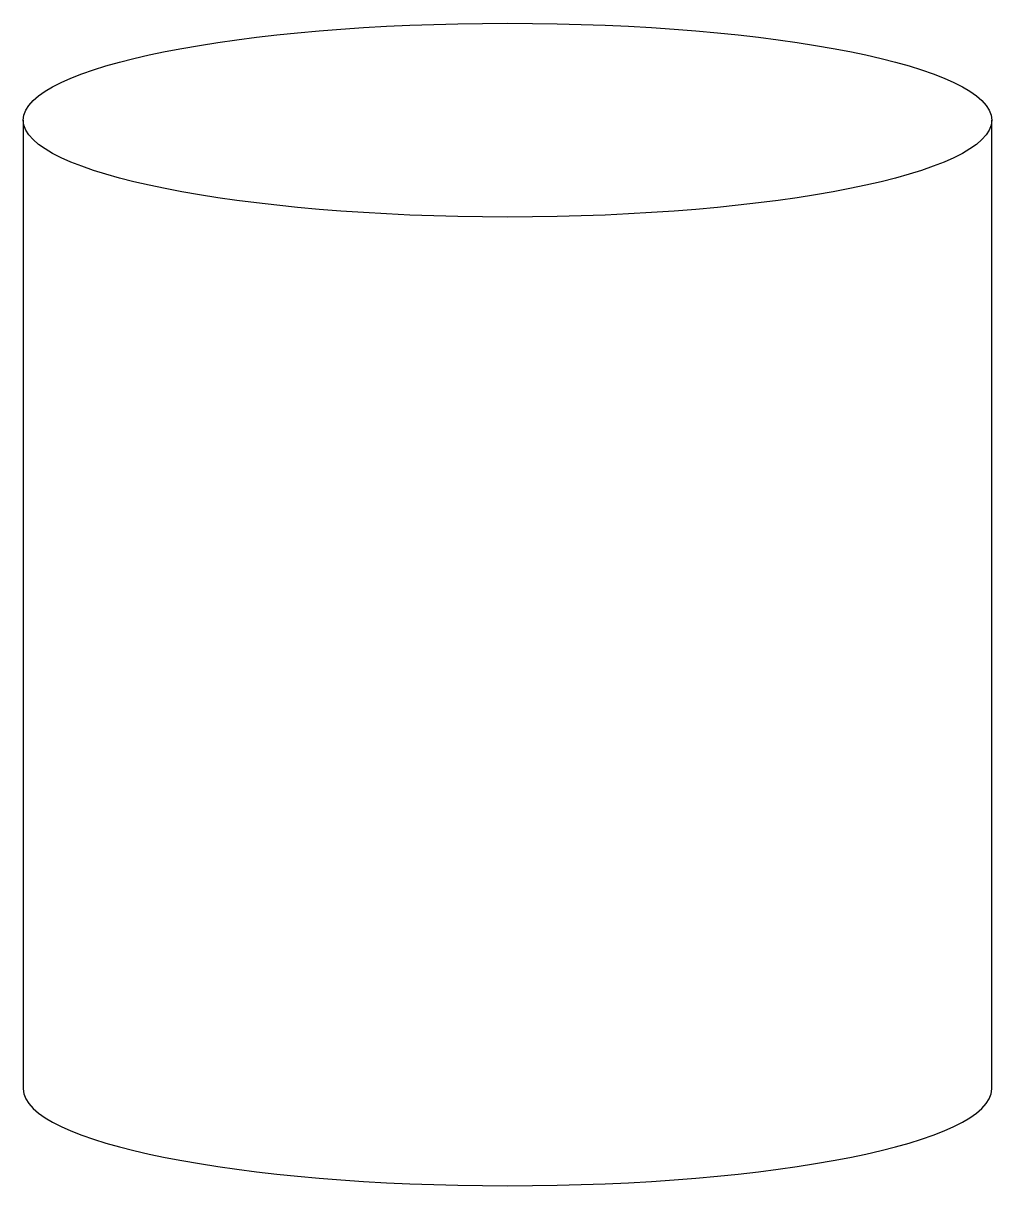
# Model space of a CAD drawing. Header units: millimetres. Extents: x -5 to 5, y 0 to 12.
import ezdxf

# ---------------------------------------------------------------- set-up
doc = ezdxf.new("R2010")
doc.units = ezdxf.units.MM
doc.layers.get('0').update_dxf_attribs({"lineweight": 25})

msp = doc.modelspace()

# ---------------------------------------------------------------- linework, layer by layer
for p, q in [((-5, 11), (-5, 1)), ((5, 1), (5, 11))]:
    msp.add_line(p, q)
msp.add_ellipse((0, 11), major_axis=(5, 0), ratio=0.2)
msp.add_ellipse((0, 1), major_axis=(5, 0), ratio=0.2, start_param=3.141593, end_param=6.283185)

doc.saveas('drawing.dxf')
